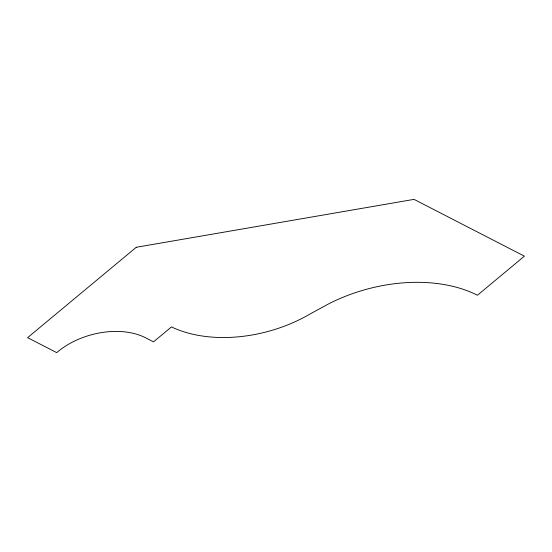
<?xml version="1.0" encoding="UTF-8"?>
<svg xmlns="http://www.w3.org/2000/svg" width="552" height="552" viewBox="0 0 552 552"><rect width="100%" height="100%" fill="white"/><g stroke="black" fill="none" stroke-linecap="round" stroke-linejoin="round"><path stroke-width="0.83" d="M136.268 247.282L27.6 337.658L56.69 352.631L57.601 351.872A63.673 41.014 -15.8 0 1 145.68 337.831L153.504 341.86L171.465 326.922A116.189 74.837 -15.8 0 0 311.017 313.453L328.84 303.766A130.5 84.056 -15.8 0 1 477.439 295.237L524.4 256.169L414.041 199.369L136.268 247.282"/></g></svg>
